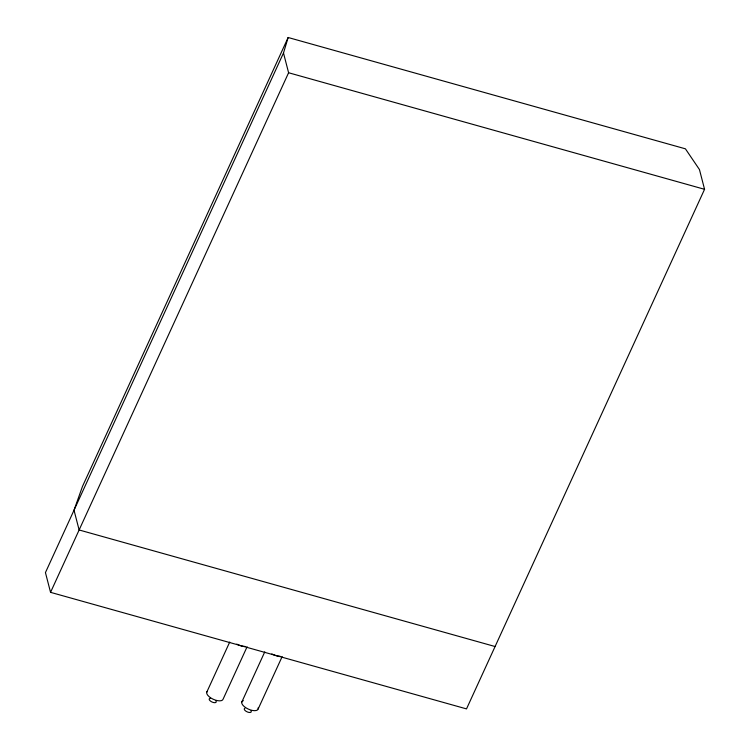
<?xml version="1.0" encoding="UTF-8"?>
<svg xmlns="http://www.w3.org/2000/svg" width="750" height="750" viewBox="0 0 750 750"><rect width="100%" height="100%" fill="white"/><g stroke="black" fill="none" stroke-linecap="round" stroke-linejoin="round"><path stroke-width="1.12" d="M283.491 52.997L288.15 37.5L685.416 148.819L699.45 169.556L704.559 189.309L466.509 708.9L50.55 592.341L45.441 572.587L283.491 52.997L288.6 72.75L50.55 592.341M288.15 37.5L82.491 486.403L74.016 510.216L79.125 529.969L495.084 646.528M206.7 692.306L229.725 642.038M247.106 646.763L223.116 699.122A8.916 3.928 24.6 0 1 212.878 699.094A8.916 3.928 24.6 0 1 207.225 691.425M241.753 702.131L264.778 651.863M258.169 708.947L282.159 656.587M288.6 72.75L704.559 189.309M258.141 707.831A8.916 3.928 24.6 0 1 247.931 708.919A8.916 3.928 24.6 0 1 243.328 700.65M280.031 656.222A8.916 3.928 24.6 0 1 271.847 653.925M244.978 646.397A8.916 3.928 24.6 0 1 236.794 644.109M215.963 700.922A3.806 1.678 24.6 0 1 214.397 702.666A3.806 1.678 24.6 0 1 209.766 700.425A3.806 1.678 24.6 0 1 210.534 698.288M251.016 710.737A3.806 1.678 24.6 0 1 247.359 711.956A3.806 1.678 24.6 0 1 244.941 708.216"/></g></svg>
